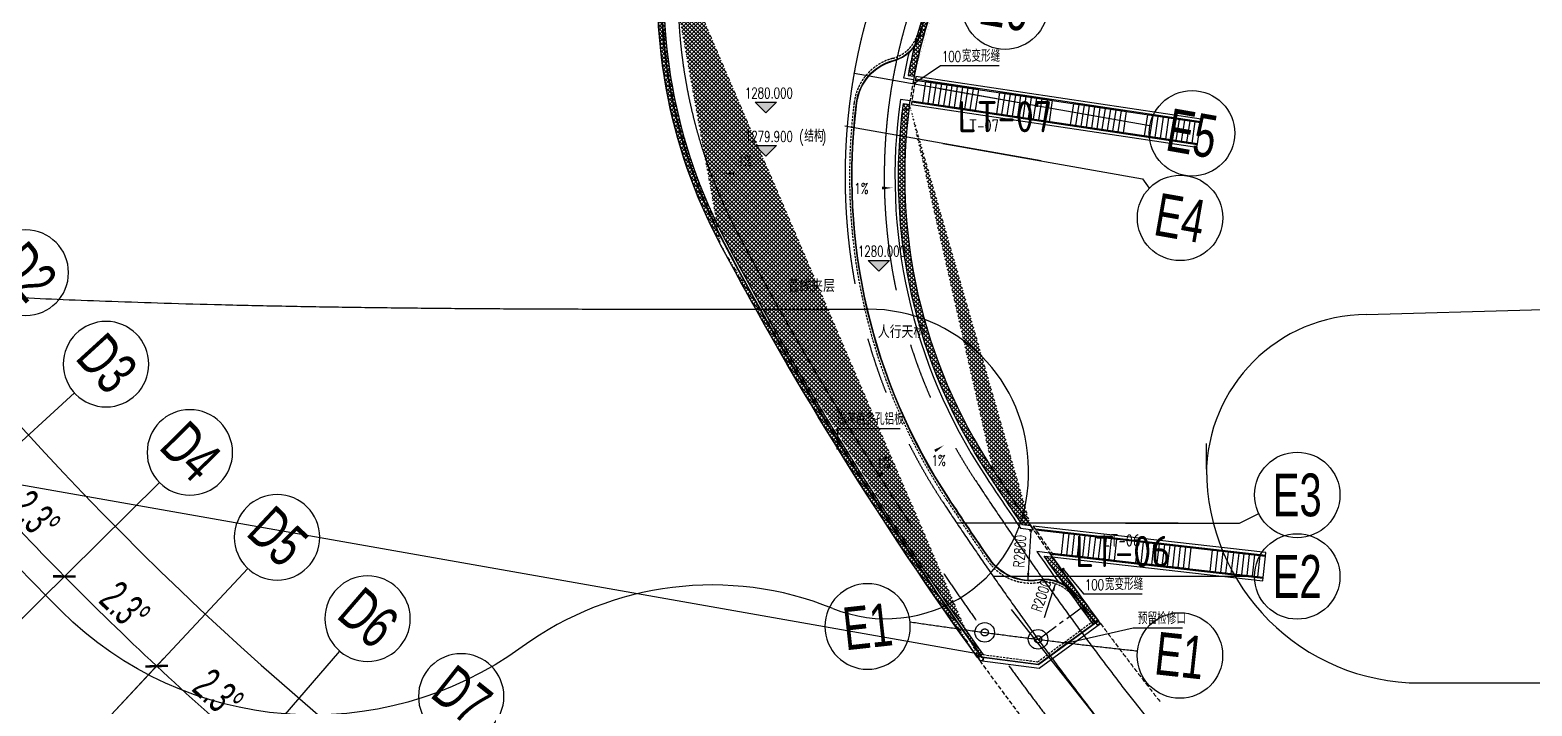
# Model space of a CAD drawing. Extents: x 1962160 to 37842216, y -162679 to 2997677.
# Drawn here: x 37481552 to 37565913, y 2620981 to 2658923 of the extents above; entities that cross this region are included whole.
import ezdxf
from ezdxf.enums import TextEntityAlignment as Align

# ---------------------------------------------------------------- set-up
doc = ezdxf.new("R2010")
doc.units = 0
doc.header["$LTSCALE"] = 1000
for name, pattern in [('__DASH', [0.35, 0.25, -0.1]), ('CENTER', [2, 1.25, -0.25, 0.25, -0.25]), ('CENTER2', [28.575, 19.05, -3.175, 3.175, -3.175]), ('DASH', [0.35, 0.25, -0.1]), ('HIDDEN2', [0.1875, 0.125, -0.0625])]:
    doc.linetypes.add(name, pattern=pattern)
doc.layers.get('0').update_dxf_attribs({"color": 8})
doc.layers.get('Defpoints').update_dxf_attribs({"color": 8})
for name, color, linetype in [('#幕墙线-平面', 8, 'Continuous'), ('#标注', 8, 'Continuous'), ('#轴线', 8, 'CENTER2'), ('A-AL', 8, 'Continuous'), ('A-AL-E', 8, 'Continuous'), ('A-CLNG-ACCS', 8, 'Continuous'), ('A-COLS-PLAN-C', 8, 'DASH'), ('A-COLS-PLAN-S', 8, 'DASH'), ('A-DETL-ALUM', 8, 'Continuous'), ('A-DIMS', 8, 'Continuous'), ('A-DIMS-ELEV', 8, 'Continuous'), ('A-DIMS-LEAD', 8, 'Continuous'), ('A-DIMS-SYMB', 8, 'Continuous'), ('A-FLOR', 8, 'Continuous'), ('A-FLOR-OTLN', 8, 'Continuous'), ('A-FLOR-UNDR', 8, '__DASH'), ('A-GRID', 8, 'CENTER'), ('A-HATH', 8, 'Continuous'), ('A-NOTE', 8, 'Continuous'), ('A-ROOF-DRAN', 8, 'Continuous'), ('A-STRS', 8, 'Continuous'), ('A-STRS-HRAL', 8, 'Continuous'), ('A-TEXT-150', 8, 'Continuous'), ('A-TEXT-500', 8, 'Continuous'), ('DIM', 8, 'Continuous'), ('G-ACCS', 8, 'Continuous'), ('周边建筑', 8, 'Continuous'), ('水-雨水-压力流-标识', 8, 'Continuous')]:
    doc.layers.add(name, color=color, linetype=linetype)
doc.layers.add('A-X-CHEK', color=8, linetype='Continuous', plot=False)
doc.layers.add('A-X-CHEK-STRC', color=8, linetype='HIDDEN2', plot=False)
doc.styles.add('#文字', font='jrs.shx', dxfattribs={"width": 0.7, "bigfont": 'hztxt.shx'})
doc.styles.add('_TCH_DIM', font='SIMPLEX', dxfattribs={"bigfont": 'GBCBIG'})
doc.styles.add('JHZX', font='jrs.shx', dxfattribs={"width": 0.6, "bigfont": 'jhz.shx'})
doc.styles.get("Standard").update_dxf_attribs({"font": 'xd-hzs.shx', "bigfont": 'xd-hztxt.shx'})
doc.dimstyles.new('JZBZ-600', dxfattribs={"dimscale": 600, "dimtxt": 3, "dimasz": 1.5, "dimexe": 1, "dimexo": 1, "dimgap": 0.5, "dimtad": 1, "dimdec": 0, "dimdsep": 46, "dimtxsty": 'JHZX', "dimblk1": 'ARCHTICK', "dimblk2": 'ARCHTICK', "dimsah": 1, "dimcen": 0, "dimclrd": 1, "dimclre": 1, "dimclrt": 2, "dimadec": 1, "dimazin": 2, "dimtfac": 1, "dimtdec": 0, "dimtix": 1, "dimtmove": 0, "dimatfit": 3, "dimfxl": 1, "dimtolj": 1, "dimlwd": -1, "dimlwe": -1, "dimarcsym": 1})
pattern_1 = [(45, (0, 0), (-112.2532015, 112.2532015), []), (135, (0, 0), (-112.2532015, -112.2532015), [])]

# ---------------------------------------------------------------- blocks, each defined once
blk = doc.blocks.new('排水沟区域')
at = {"layer": 'A-HATH'}
h = blk.add_hatch(dxfattribs=at)
h.set_pattern_fill('ANSI37', color=256, scale=100)
h.set_pattern_definition(pattern_1)
edge = h.paths.add_edge_path()
edge.add_line((35551372, 2826749), (35551717, 2826684))
edge.add_arc((35581265, 2822821), 29800, 172.55181, 208.05073)
edge.add_arc((35732973, 2903657), 201700, 208.05073, 215.79776)
edge.add_line((35569376, 2785678), (35569093, 2785473))
edge.add_arc((35732973, 2903657), 202050, 208.05073, 215.79782, ccw=False)
edge.add_arc((35581265, 2822821), 30150, 172.5129, 208.05073, ccw=False)
h = blk.add_hatch(dxfattribs=at)
h.set_pattern_fill('ANSI37', color=256, scale=100)
h.set_pattern_definition(pattern_1)
edge = h.paths.add_edge_path()
edge.add_line((35573294, 2791121), (35572829, 2791174))
edge.add_arc((35732973, 2903657), 195700, 215.0838, 216.46785)
edge.add_line((35575592, 2787339), (35575875, 2787545))
edge.add_arc((35732973, 2903657), 195350, 215.17495, 216.46845, ccw=False)
edge = h.paths.add_edge_path()
edge.add_line((35565272, 2816527), (35564926, 2816580))
edge.add_arc((35594848, 2812488), 30200, 172.21267, 213.4267)
edge.add_arc((35732973, 2903657), 195700, 213.4267, 214.46053)
edge.add_line((35571615, 2792923), (35572076, 2792870))
edge.add_arc((35732973, 2903657), 195350, 213.4267, 214.5497, ccw=False)
edge.add_arc((35594848, 2812488), 29850, 172.22338, 213.4267, ccw=False)
edge = h.paths.add_edge_path()
edge.add_line((35565185, 2818158), (35565531, 2818106))
edge.add_arc((35594848, 2812488), 29850, 157.87244, 169.15157, ccw=False)
edge.add_line((35567196, 2823732), (35566846, 2823799))
edge.add_arc((35594848, 2812488), 30200, 158.00547, 169.17885)
h = blk.add_hatch(dxfattribs=at)
h.set_pattern_fill('ANSI37', color=256, scale=100)
h.set_pattern_definition(pattern_1)
edge = h.paths.add_edge_path()
edge.add_line((35498191, 2792705), (35498459, 2792930))
edge.add_arc((35647973, 2918657), 195350, 220.06077, 249.3814)
edge.add_line((35579181, 2735820), (35579058, 2735493))
edge.add_arc((35647973, 2918657), 195700, 220.06077, 249.3814, ccw=False)
for points in [[(35551372, 2826749), (35551717, 2826684, 0.156144), (35554966, 2808807, 0.033816), (35569376, 2785678), (35569093, 2785473, -0.033816), (35554657, 2808643, -0.156318)], [(35565185, 2818158), (35565531, 2818106, -0.049254), (35567196, 2823732), (35566846, 2823799, 0.048792)], [(35565272, 2816527, 0.181746), (35569935, 2796045, 0.0049), (35572076, 2792870), (35571615, 2792923, -0.004511), (35569643, 2795852, -0.181794), (35564926, 2816580)], [(35498191, 2792705), (35498459, 2792930, 0.128638), (35579181, 2735820), (35579058, 2735493, -0.128638)], [(35572829, 2791174), (35573294, 2791121, 0.005644), (35575875, 2787545), (35575592, 2787339, -0.006039)]]:
    blk.add_lwpolyline(points, format="xyb", close=True, dxfattribs=at)
blk = doc.blocks.new('A$C58e34137')
at = {"layer": 'A-X-CHEK'}
blk.add_blockref('排水沟区域', (-35647973, -2918657), dxfattribs=at)
blk = doc.blocks.new('雨水')
at = {"layer": 'A-DIMS-SYMB'}
for points in [[(35556321, 2812684, 0, 0, 0), (35554811, 2812627, 0, 160, 0), (35555410, 2812650, 0, 0, 0)], [(35563062, 2811814, 0, 0, 0), (35564320, 2811844, 0, 160, 0), (35563720, 2811830, 0, 0, 0)], [(35566239, 2796787, 0, 0, 0), (35567202, 2797394, 0, 160, 0), (35566694, 2797074, 0, 0, 0)], [(35564351, 2796181, 0, 0, 0), (35563245, 2795489, 0, 160, 0), (35563754, 2795807, 0, 0, 0)]]:
    blk.add_lwpolyline(points, format="xyseb", dxfattribs=at)
at = {"layer": 'A-ROOF-DRAN'}
blk.add_lwpolyline([(35498616, 2787606, 0.123311), (35578009, 2732682)], format="xyb", dxfattribs=at)
blk.add_arc((35509848, 2827488), 33200, 76.53464, 213.4267, dxfattribs=at)
at = {"layer": 'A-DIMS-SYMB', "style": '_TCH_DIM', "width": 0.705882}
for p in [(35555621, 2813072), (35562172, 2811512), (35563403, 2796129), (35566508, 2796246)]:
    blk.add_text('1%', height=595, dxfattribs=at).set_placement(p)
blk = doc.blocks.new('_YZHK')
blk.add_circle((0, 0), 0.5)
blk = doc.blocks.new('ASDFASD')
at = {"layer": 'A-COLS-PLAN-C', "ltscale": 0.3, "xscale": 400, "yscale": 400, "zscale": 400}
for p in [(35569494, 2786885), (35572489, 2786497)]:
    blk.add_blockref('_YZHK', p, dxfattribs=at)
blk = doc.blocks.new('1100')
at = {"layer": 'A-DETL-ALUM', "ltscale": 0.3}
blk.add_circle((35572079, 2737405), 550, dxfattribs=at)
blk = doc.blocks.new('降板')
at = {"layer": 'A-HATH'}
h = blk.add_hatch(dxfattribs=at)
h.set_pattern_fill('ANSI31', color=256, scale=200)
h.set_pattern_definition([(45, (1132626, 1246957.3), (-224.506403, 224.506403), [])])
edge = h.paths.add_edge_path()
edge.add_arc((36780599, 4165614), 126350, 198, 204.45317)
edge.add_arc((36673183, 4116768), 8350, 204.45317, 260.94041)
edge.add_line((36671868, 4108523), (36671403, 4106331))
edge.add_line((36671403, 4106331), (36665602, 4109534))
edge.add_line((36665602, 4109534), (36661557, 4118727))
edge.add_line((36661557, 4118727), (36658911, 4126076))
edge.add_line((36658911, 4126076), (36660433, 4126570))
h = blk.add_hatch(dxfattribs=at)
h.set_pattern_fill('ANSI31', color=256, scale=200)
h.set_pattern_definition([(45, (0, 0), (-224.506403, 224.506403), [])])
edge = h.paths.add_edge_path()
edge.add_arc((36628891, 4084778), 29800, 172.84075, 208.05073)
edge.add_arc((36780599, 4165614), 201700, 208.05073, 215.81161)
edge.add_line((36617031, 4047595), (36620089, 4047197))
edge.add_line((36620089, 4047197), (36623129, 4049417))
edge.add_arc((36780599, 4165614), 195700, 213.4267, 216.42393, ccw=False)
edge.add_arc((36642474, 4074446), 30200, 158.29543, 213.4267, ccw=False)
edge.add_line((36614415, 4085614), (36599324, 4088492))
blk.add_lwpolyline([(36660433, 4126570, 0.028165), (36665582, 4113312, 0.251587), (36671868, 4108523), (36671403, 4106331), (36665602, 4109534), (36661557, 4118727), (36658911, 4126076)], format="xyb", close=True, dxfattribs=at)
blk.add_lwpolyline([(36599324, 4088492, 0.154853), (36602592, 4070764, 0.033876), (36617031, 4047595), (36620089, 4047197), (36623129, 4049417, -0.013079), (36617269, 4057809, -0.245306), (36614415, 4085614), (36599324, 4088492)], format="xyb", dxfattribs=at)
blk = doc.blocks.new('总体道路0521')
at = {"layer": 'G-ACCS'}
blk.add_line((35647918.482, 2918522.567), (35647964.057, 2918522.567), dxfattribs=at)
for points in [[(35647839.698, 2918544.213, 0.001389), (35647842.258, 2918544.099, 0.001389), (35647844.992, 2918543.993, 0.001389), (35647847.941, 2918543.895, 0.001389), (35647851.167, 2918543.805, 0.001312), (35647854.557, 2918543.73, 0.001157), (35647857.941, 2918543.671, 0.001003), (35647861.318, 2918543.627, 0.000849), (35647864.689, 2918543.595, 0.000694), (35647868.053, 2918543.574, 0.00054), (35647871.41, 2918543.561, 0.000386), (35647874.76, 2918543.555, 0.000231), (35647878.104, 2918543.552, 0.000077), (35647881.44, 2918543.552), (35647887.482, 2918543.552)], [(35647885.49, 2918526.753, 0.258609), (35647868.049, 2918524.6, -0.368886), (35647842.151, 2918526.619)]]:
    blk.add_lwpolyline(points, format="xyb", dxfattribs=at)
for points in [[(35647915.482, 2918543.244), (35647934.008, 2918543.771), (35647942.707, 2918544.052)], [(35647906.482, 2918534.567), (35647906.482, 2918536.009)], [(35647896.482, 2918534.172), (35647896.482, 2918534.552)]]:
    blk.add_lwpolyline(points, dxfattribs=at)
for centre, radius, start, end in [((35647887.482, 2918534.552), 9, 0, 90), ((35647915.482, 2918534.244), 9, 90, 180), ((35647918.482, 2918534.567), 12, 180, 270), ((35647972.513, 2918657.18), 184.5, 222.04861, 225.0436), ((35647888.482, 2918534.172), 8, 248.03906, 0)]:
    blk.add_arc(centre, radius, start, end, dxfattribs=at)
blk = doc.blocks.new('lt-6')
at = {"layer": 'A-FLOR-UNDR'}
blk.add_arc((35814249, 2665941), 195250, 221.07526, 221.70108, dxfattribs=at)
at = {"layer": 'A-STRS'}
for p, q in [((35671825, 2537452), (35668825, 2537452)), ((35668825, 2536252), (35668825, 2537452)), ((35669125, 2536252), (35669125, 2537452)), ((35669425, 2536252), (35669425, 2537452)), ((35669725, 2536252), (35669725, 2537452)), ((35670025, 2536252), (35670025, 2537452)), ((35670325, 2536252), (35670325, 2537452)), ((35670625, 2536252), (35670625, 2537452)), ((35670925, 2536252), (35670925, 2537452)), ((35671225, 2536252), (35671225, 2537452)), ((35671525, 2536252), (35671525, 2537452)), ((35671825, 2536252), (35671825, 2537452)), ((35676025, 2537452), (35673025, 2537452)), ((35673025, 2536252), (35673025, 2537452)), ((35673325, 2536252), (35673325, 2537452)), ((35673625, 2536252), (35673625, 2537452)), ((35673925, 2536252), (35673925, 2537452)), ((35674225, 2536252), (35674225, 2537452)), ((35674525, 2536252), (35674525, 2537452)), ((35674825, 2536252), (35674825, 2537452)), ((35675125, 2536252), (35675125, 2537452)), ((35675425, 2536252), (35675425, 2537452)), ((35675725, 2536252), (35675725, 2537452)), ((35676025, 2536252), (35676025, 2537452)), ((35680225, 2537452), (35677225, 2537452)), ((35677225, 2536252), (35677225, 2537452)), ((35677525, 2536252), (35677525, 2537452)), ((35677825, 2536252), (35677825, 2537452)), ((35678125, 2536252), (35678125, 2537452)), ((35678425, 2536252), (35678425, 2537452)), ((35678725, 2536252), (35678725, 2537452)), ((35679025, 2536252), (35679025, 2537452)), ((35679325, 2536252), (35679325, 2537452)), ((35679625, 2536252), (35679625, 2537452)), ((35679925, 2536252), (35679925, 2537452)), ((35680225, 2536252), (35680225, 2537452)), ((35671825, 2536252), (35668825, 2536252)), ((35676025, 2536252), (35673025, 2536252)), ((35680225, 2536252), (35677225, 2536252))]:
    blk.add_line(p, q, dxfattribs=at)
at = {"layer": 'A-STRS-HRAL'}
for p, q in [((35680225, 2537652), (35667060, 2537652)), ((35680225, 2537452), (35680225, 2537652)), ((35667235, 2537512), (35680225, 2537512)), ((35667235, 2537452), (35680225, 2537452)), ((35680225, 2536252), (35668292, 2536252)), ((35680225, 2536192), (35668292, 2536192)), ((35668470, 2536052), (35680225, 2536052)), ((35680225, 2536052), (35680225, 2536252))]:
    blk.add_line(p, q, dxfattribs=at)
blk = doc.blocks.new('lt-7')
at = {"layer": 'A-FLOR-UNDR'}
blk.add_arc((35741839, 2536775), 29750, 177.63959, 180.72173, dxfattribs=at)
at = {"layer": 'A-STRS'}
for p, q in [((35715706, 2537800), (35712706, 2537800)), ((35712706, 2536600), (35712706, 2537800)), ((35713006, 2536600), (35713006, 2537800)), ((35713306, 2536600), (35713306, 2537800)), ((35713606, 2536600), (35713606, 2537800)), ((35713906, 2536600), (35713906, 2537800)), ((35714206, 2536600), (35714206, 2537800)), ((35714506, 2536600), (35714506, 2537800)), ((35714806, 2536600), (35714806, 2537800)), ((35715106, 2536600), (35715106, 2537800)), ((35715406, 2536600), (35715406, 2537800)), ((35715706, 2536600), (35715706, 2537800)), ((35719906, 2537800), (35716906, 2537800)), ((35716906, 2536600), (35716906, 2537800)), ((35717206, 2536600), (35717206, 2537800)), ((35717506, 2536600), (35717506, 2537800)), ((35717806, 2536600), (35717806, 2537800)), ((35718106, 2536600), (35718106, 2537800)), ((35718406, 2536600), (35718406, 2537800)), ((35718706, 2536600), (35718706, 2537800)), ((35719006, 2536600), (35719006, 2537800)), ((35719306, 2536600), (35719306, 2537800)), ((35719606, 2536600), (35719606, 2537800)), ((35719906, 2536600), (35719906, 2537800)), ((35724106, 2537800), (35721106, 2537800)), ((35721106, 2536600), (35721106, 2537800)), ((35721406, 2536600), (35721406, 2537800)), ((35721706, 2536600), (35721706, 2537800)), ((35722006, 2536600), (35722006, 2537800)), ((35722306, 2536600), (35722306, 2537800)), ((35722606, 2536600), (35722606, 2537800)), ((35722906, 2536600), (35722906, 2537800)), ((35723206, 2536600), (35723206, 2537800)), ((35723506, 2536600), (35723506, 2537800)), ((35723806, 2536600), (35723806, 2537800)), ((35724106, 2536600), (35724106, 2537800)), ((35728306, 2537800), (35725306, 2537800)), ((35725306, 2536600), (35725306, 2537800)), ((35725606, 2536600), (35725606, 2537800)), ((35725906, 2536600), (35725906, 2537800)), ((35726206, 2536600), (35726206, 2537800)), ((35726506, 2536600), (35726506, 2537800)), ((35726806, 2536600), (35726806, 2537800)), ((35727106, 2536600), (35727106, 2537800)), ((35727406, 2536600), (35727406, 2537800)), ((35727706, 2536600), (35727706, 2537800)), ((35728006, 2536600), (35728006, 2537800)), ((35728306, 2536600), (35728306, 2537800)), ((35715706, 2536600), (35712706, 2536600)), ((35719906, 2536600), (35716906, 2536600)), ((35724106, 2536600), (35721106, 2536600)), ((35728306, 2536600), (35725306, 2536600))]:
    blk.add_line(p, q, dxfattribs=at)
at = {"layer": 'A-STRS-HRAL'}
for points in [[(35712106, 2537800), (35728306, 2537800), (35728306, 2538000), (35712114, 2538000)], [(35712106, 2537860), (35728306, 2537860)], [(35712091, 2536400), (35728306, 2536400), (35728306, 2536600), (35712089, 2536600)], [(35728306, 2536540), (35712089, 2536540)]]:
    blk.add_lwpolyline(points, dxfattribs=at)
blk = doc.blocks.new('A$C06ac024f')
at = {"layer": 'A-DIMS-ELEV'}
for points in [[(-90776, -102600), (-91376, -102000), (-90176, -102000)], [(-90776, -105044), (-91376, -104444), (-90176, -104444)], [(-84425, -111484), (-85025, -110884), (-83825, -110884)]]:
    blk.add_hatch(color=256, dxfattribs=at).paths.add_polyline_path(points)
at = {"layer": 'A-AL'}
for points in [[(-78651, -133159), (-75470, -133574), (-72259, -131230, -0.002452), (-73391, -129682, 0.281878), (-75464, -128819, -0.287974), (-78201, -127643, -0.00518), (-80499, -124237, -0.179281), (-85664, -102041, -0.304659), (-83611, -99689, 0.266051), (-82094, -98183, -0.028982), (-80977, -94887), (-96403, -91945, 0.156219), (-93139, -109921, 0.033957), (-78651, -133159)], [(-78637, -133136), (-75476, -133548), (-72294, -131225, -0.00242), (-73412, -129697, 0.281878), (-75461, -128843, -0.287974), (-78221, -127657, -0.00518), (-80520, -124251, -0.179281), (-85689, -102038, -0.304659), (-83617, -99665, 0.266051), (-82118, -98177, -0.028728), (-81011, -94906), (-96382, -91975, 0.155992), (-93117, -109909, 0.033943), (-78637, -133136)]]:
    blk.add_lwpolyline(points, format="xyb", dxfattribs=at)
at = {"layer": 'A-AL-E'}
blk.add_lwpolyline([(-80699, -94737), (-96573, -91709, 0.15802), (-93316, -110015, 0.034064), (-78763, -133347), (-75416, -133783), (-71978, -131273, -0.0059), (-74678, -127536)], format="xyb", dxfattribs=at)
for points in [[(-72097, -131112), (-72259, -131230, 0.000256), (-72140, -131391), (-71978, -131273, -0.000256)], [(-72135, -131356, -0.000192), (-72224, -131235), (-72103, -131147, 0.000192), (-72014, -131268)], [(-78763, -133347), (-78565, -133372), (-78539, -133174), (-78651, -133159, -0.000141), (-78718, -133067), (-78880, -133184, 0.000247)], [(-78749, -133323), (-78586, -133344), (-78567, -133196), (-78665, -133183, -0.000123), (-78723, -133102), (-78845, -133190, 0.000203)]]:
    blk.add_lwpolyline(points, format="xyb", close=True, dxfattribs=at)
for centre, radius, start, end in [((-53125, -106169), 29850, 157.48065, 169.15157), ((-53125, -106169), 29850, 172.22035, 213.4267), ((0, 0), 195550, 213.4267, 249.38155), ((0, 0), 195350, 213.4267, 249.3814), ((85000, -15000), 195350, 213.4267, 214.5497)]:
    blk.add_arc(centre, radius, start, end, dxfattribs=at)
at = {"layer": 'A-CLNG-ACCS'}
blk.add_lwpolyline([(-74381, -132733), (-73654, -132202), (-73625, -132243), (-74352, -132773)], close=True, dxfattribs=at)
at = {"layer": 'A-DIMS'}
for points in [[(-75896, -126052), (-76038, -128448), (-76062, -128847)], [(-75133, -130943), (-74631, -129424), (-74505, -129044)]]:
    blk.add_lwpolyline(points, dxfattribs=at)
for points in [[(-76038, -128448, 132, 0, 0), (-76062, -128847, 0, 0, 0)], [(-74631, -129424, 132, 0, 0), (-74505, -129044, 0, 0, 0)]]:
    blk.add_lwpolyline(points, format="xyseb", dxfattribs=at)
at = {"layer": 'A-DIMS-ELEV'}
for p, q in [((-90776, -102600), (-91376, -102000)), ((-91376, -102000), (-90176, -102000)), ((-90776, -102600), (-90176, -102000)), ((-90776, -105044), (-91376, -104444)), ((-91376, -104444), (-90176, -104444)), ((-90776, -105044), (-90176, -104444)), ((-84425, -111484), (-85025, -110884)), ((-85025, -110884), (-83825, -110884)), ((-84425, -111484), (-83825, -110884))]:
    blk.add_line(p, q, dxfattribs=at)
at = {"layer": 'A-DIMS-LEAD'}
for p, q in [((-82410, -100929), (-80959, -99950)), ((-80959, -99950), (-77669, -99950)), ((-86740, -121441), (-86740, -120330)), ((-86740, -120330), (-83224, -120330)), ((-74069, -128224), (-72925, -129601)), ((-72925, -129601), (-69634, -129601)), ((-73850, -132361), (-70141, -131519)), ((-70141, -131519), (-67371, -131519))]:
    blk.add_line(p, q, dxfattribs=at)
at = {"layer": 'A-DIMS-LEAD', "const_width": 80}
for points in [[(-82443, -100951, 1), (-82377, -100907, 1)], [(-86740, -121481, 1), (-86740, -121401, 1)], [(-74095, -128193, 1), (-74044, -128255, 1)], [(-73889, -132369, 1), (-73811, -132352, 1)]]:
    blk.add_lwpolyline(points, format="xyb", close=True, dxfattribs=at)
at = {"layer": 'A-FLOR-OTLN'}
blk.add_lwpolyline([(-146740, -133974, 0.059294), (-111200, -164670)], format="xyb", dxfattribs=at)
at = {"layer": 'A-FLOR-UNDR'}
for points in [[(-82672, -101929, -0.01003), (-82478, -100748)], [(-74678, -127536, -0.002728), (-75897, -125787, -0.002728)], [(-78763, -133347, 0.009752), (-74023, -139643, 0.009752)]]:
    blk.add_lwpolyline(points, format="xyb", dxfattribs=at)
blk.add_arc((85000, -15000), 195350, 216.52711, 218.15305, dxfattribs=at)
at = {"layer": 'A-GRID'}
blk.add_lwpolyline([(-75484, -132161), (-72778, -130185)], dxfattribs=at)
at = {"layer": 'A-ROOF-DRAN'}
blk.add_lwpolyline([(-163566, -118019), (-78568, -133019)], dxfattribs=at)
at = {"layer": 'A-STRS-HRAL'}
for points in [[(-82433, -98883, 0.013702), (-82788, -100499), (-82441, -100551, 0.001676), (-82478, -100748), (-83023, -100666, -0.012344), (-82715, -99197)], [(-68915, -183164, -0.128638), (-149781, -125952), (-149934, -126081, 0.128639), (-68985, -183352)], [(-73972, -129133, -0.002585), (-75144, -127483), (-74678, -127536, -0.000342), (-74832, -127317), (-75562, -127234, 0.002662), (-74358, -128937)]]:
    blk.add_lwpolyline(points, format="xyb", dxfattribs=at)
blk.add_lwpolyline([(-83217, -101851, 0.183499), (-78496, -122915, 0.004627), (-76471, -125923), (-75746, -126006, -0.00034), (-75897, -125787), (-76358, -125735, -0.004511), (-78330, -122805, -0.181794), (-83046, -102077), (-82700, -102130), (-82673, -101932)], format="xyb", close=True, dxfattribs=at)
at = {"layer": 'A-X-CHEK-STRC'}
for p, q in [((-75510, -133418), (-72469, -131198)), ((-78568, -133019), (-75510, -133418))]:
    blk.add_line(p, q, dxfattribs=at)
for centre, radius, start, end in [((-66707, -95837), 29800, 172.84075, 208.05073), ((-53125, -106169), 30200, 158.29543, 164.58907), ((-84167, -97612), 2000, 284.99513, 344.58907), ((-82886, -102394), 2950, 104.99513, 172.77038), ((-53125, -106169), 32950, 172.77038, 213.4267), ((85000, -15000), 201700, 208.05073, 215.81161), ((85000, -15000), 198450, 213.4267, 214.6138), ((-75896, -126052), 2950, 214.6138, 278.87397), ((-75133, -130943), 2000, 35.90613, 98.87397), ((85000, -15000), 195700, 215.90613, 216.42393)]:
    blk.add_arc(centre, radius, start, end, dxfattribs=at)
at = {"layer": '周边建筑'}
for centre in [(-82886, -102394), (-75896, -126052)]:
    blk.add_circle(centre, 50, dxfattribs=at)
at = {"xscale": 1000, "yscale": 1000, "zscale": 1000}
blk.add_blockref('总体道路0521', (-35647972511, -2918657177), dxfattribs=at)
at = {"layer": 'A-COLS-PLAN-S'}
blk.add_blockref('ASDFASD', (-35647973, -2918657), dxfattribs=at)
at = {"layer": 'A-HATH'}
blk.add_blockref('降板', (-36780599, -4165614), dxfattribs=at)
at = {"layer": 'A-ROOF-DRAN'}
blk.add_blockref('雨水', (-35647973, -2918657), dxfattribs=at)
at = {"layer": 'A-STRS'}
for name, p, rotation in [('lt-7', (-35777526, 2665368), 351.5040622363519), ('lt-6', (-35800823, 1390484), 353.5)]:
    blk.add_blockref(name, p, dxfattribs=dict(at, rotation=rotation))
at = {"layer": '水-雨水-压力流-标识'}
for p in [(-35650560, -2869175), (-35647565, -2869563)]:
    blk.add_blockref('1100', p, dxfattribs=at)
at = {"layer": 'A-DIMS', "style": '_TCH_DIM', "width": 0.705882}
for s, rotation, p in [('R2800', 86.60651, (-76273, -128134)), ('R2000', 71.71047, (-75310, -130674))]:
    blk.add_text(s, height=595, rotation=rotation, dxfattribs=at).set_placement(p)
at = {"layer": 'A-DIMS-ELEV', "style": '_TCH_DIM', "width": 0.705882}
for s, p in [('1280.000', (-91956, -101790)), ('1279.900', (-91956, -104234)), ('(', (-88896, -104234)), (')', (-87633, -104234)), ('1280.000', (-85605, -110674))]:
    blk.add_text(s, height=595, dxfattribs=at).set_placement(p)
at = {"layer": 'A-DIMS-ELEV', "style": '_TCH_DIM'}
blk.add_text('结构', height=675.2, dxfattribs=at).set_placement((-88616, -104234))
at = {"layer": 'A-NOTE', "style": '_TCH_DIM', "width": 0.705882}
for p in [(-80890, -99740), (-72856, -129391)]:
    blk.add_text('100', height=595, dxfattribs=at).set_placement(p)
at = {"layer": 'A-NOTE', "style": '_TCH_DIM'}
for s, p in [('宽变形缝', (-79770, -99740)), ('浅灰色多孔铝板', (-86808, -120120)), ('宽变形缝', (-71736, -129391)), ('预留检修口', (-69882, -131309))]:
    blk.add_text(s, height=675.2, dxfattribs=at).set_placement(p)
at = {"layer": 'A-NOTE'}
for s, p in [('管线夹层', (-89553, -112663)), ('人行天桥', (-84484, -115250))]:
    blk.add_text(s, height=700, dxfattribs=at).set_placement(p)
at = {"layer": 'A-TEXT-150'}
for s, p in [('LT-07', (-79805, -103664)), ('LT-06', (-71870, -126955))]:
    blk.add_text(s, height=700, dxfattribs=at).set_placement(p)
at = {"layer": 'A-TEXT-500'}
for s, p in [('LT-07', (-80007, -103694)), ('LT-06', (-73410, -128101))]:
    blk.add_text(s, height=1750, dxfattribs=at).set_placement(p)
blk = doc.blocks.new('A$C80b62fe7')
at = {"layer": '#幕墙线-平面'}
for points in [[(-78822, 63164, 0.005574), (-75982, 59854, 0.004935), (-73407, 56977, 0.059294), (-38419, 26758, 0.058599), (2176, 5784, 0.058599)], [(-81572, 60857, 0.005574), (-78681, 57487, 0.004935), (-76058, 54557, 0.059294), (-40428, 23783, 0.058599), (912, 2424, 0.058599)], [(-80806, 61500, 0.005574), (-77929, 58146, 0.004935), (-75320, 55231, 0.059294), (-39869, 24612, 0.058599), (1264, 3360, 0.058599)]]:
    blk.add_lwpolyline(points, format="xyb", dxfattribs=at)
blk.add_arc((71052, 188867), 195350, 213.4267, 249.3814, dxfattribs=at)
blk = doc.blocks.new('DASWQE')
at = {"layer": '#幕墙线-平面', "ltscale": 10}
for points in [[(-149869, -125699, 0.005574), (-147029, -129009, 0.004935), (-144454, -131886, 0.059294), (-109466, -162105, 0.058599), (-68871, -183079, 0.058599)], [(-151853, -127363, 0.005574), (-148976, -130717, 0.004935), (-146367, -133632, 0.059294), (-110916, -164251, 0.058599), (-69783, -185503, 0.058599)], [(-152619, -128006, 0.005574), (-149728, -131376, 0.004935), (-147105, -134306, 0.059294), (-111475, -165080, 0.058599), (-70135, -186439, 0.058599)]]:
    blk.add_lwpolyline(points, format="xyb", dxfattribs=at)
at = {"layer": 'DIM', "ltscale": 10}
blk.add_blockref('A$C80b62fe7', (-71047, -188863), dxfattribs=at)
blk = doc.blocks.new('_ARCHTICK')
at = {"const_width": 0.15}
blk.add_lwpolyline([(-0.5, -0.5), (0.5, 0.5)], dxfattribs=at)
blk = doc.blocks.new('*D17')
at = {"layer": '#标注', "color": 1, "transparency": 16777216}
for p, q in [((36626696, 2798970), (36639772, 2809138)), ((36712456, 2735989), (36718245, 2751509))]:
    blk.add_line(p, q, dxfattribs=at)
blk.add_arc((36780599, 2918657), 179000, 217.87162, 249.54243, dxfattribs=at)
at = {"layer": 'Defpoints', "color": 0, "transparency": 16777216}
for p in [(36780599, 2918657), (36626222, 2798601), (36661822, 2784742), (36712246, 2735427)]:
    blk.add_point(p, dxfattribs=at)
at = {"layer": '#标注', "color": 1, "transparency": 16777216, "xscale": 900, "yscale": 900, "zscale": 900}
for p, rotation in [((36639298, 2808770), 127.8716196905407), ((36718036, 2750946), 339.5424261213195)]:
    blk.add_blockref('_ARCHTICK', p, dxfattribs=dict(at, rotation=rotation))
at = {"layer": '#标注', "color": 2, "transparency": 16777216, "insert": (36675356, 2775350), "char_height": 1800, "attachment_point": 5, "rotation": 323.70702, "style": 'JHZX'}
blk.add_mtext('\\A1;31.7°', dxfattribs=at)
blk = doc.blocks.new('*D33')
at = {"layer": '#标注', "color": 1, "transparency": 16777216}
for p, q in [((36620746, 2794343), (36607722, 2784214)), ((36709822, 2728927), (36704055, 2713469))]:
    blk.add_line(p, q, dxfattribs=at)
blk.add_arc((36780599, 2918657), 218400, 217.87162, 249.54243, dxfattribs=at)
at = {"layer": 'Defpoints', "color": 0, "transparency": 16777216}
for p in [(36780599, 2918657), (36621220, 2794711), (36635678, 2755266), (36710031, 2729490)]:
    blk.add_point(p, dxfattribs=at)
at = {"layer": '#标注', "color": 1, "transparency": 16777216, "xscale": 900, "yscale": 900, "zscale": 900}
for p, rotation in [((36608196, 2784583), 127.8716196904767), ((36704265, 2714031), 339.5424261213204)]:
    blk.add_blockref('_ARCHTICK', p, dxfattribs=dict(at, rotation=rotation))
at = {"layer": '#标注', "color": 2, "transparency": 16777216, "insert": (36652035, 2743594), "char_height": 1800, "attachment_point": 5, "rotation": 323.70702, "style": 'JHZX'}
blk.add_mtext('\\A1;31.7°', dxfattribs=at)
blk = doc.blocks.new('*D44')
at = {"layer": '#标注', "color": 1, "transparency": 16777216}
for p, q in [((36638433, 2788868), (36645892, 2795678)), ((36643671, 2783354), (36650855, 2790453))]:
    blk.add_line(p, q, dxfattribs=at)
blk.add_arc((36780599, 2918657), 183000, 222.39426, 224.65822, dxfattribs=at)
at = {"layer": 'Defpoints', "color": 0, "transparency": 16777216}
for p in [(36780599, 2918657), (36647086, 2793504), (36637990, 2788464), (36643244, 2782932)]:
    blk.add_point(p, dxfattribs=at)
at = {"layer": '#标注', "color": 1, "transparency": 16777216, "xscale": 900, "yscale": 900, "zscale": 900}
for p, rotation in [((36645449, 2795273), 132.3942587803452), ((36650428, 2790031), 314.6582207036071)]:
    blk.add_blockref('_ARCHTICK', p, dxfattribs=dict(at, rotation=rotation))
at = {"layer": '#标注', "color": 2, "transparency": 16777216, "insert": (36648783, 2793454), "char_height": 1800, "attachment_point": 5, "rotation": 313.52624, "style": 'JHZX'}
blk.add_mtext('\\A1;2.3°', dxfattribs=at)
blk = doc.blocks.new('*D45')
at = {"layer": '#标注', "color": 1, "transparency": 16777216}
for p, q in [((36643671, 2783354), (36650855, 2790453)), ((36649118, 2778054), (36656017, 2785431))]:
    blk.add_line(p, q, dxfattribs=at)
blk.add_arc((36780599, 2918657), 183000, 224.65822, 226.92042, dxfattribs=at)
at = {"layer": 'Defpoints', "color": 0, "transparency": 16777216}
for p in [(36780599, 2918657), (36652132, 2788329), (36643244, 2782932), (36648709, 2777616)]:
    blk.add_point(p, dxfattribs=at)
at = {"layer": '#标注', "color": 1, "transparency": 16777216, "xscale": 900, "yscale": 900, "zscale": 900}
for p, rotation in [((36650428, 2790031), 134.658220703612), ((36655607, 2784993), 316.9204202178263)]:
    blk.add_blockref('_ARCHTICK', p, dxfattribs=dict(at, rotation=rotation))
at = {"layer": '#标注', "color": 2, "transparency": 16777216, "insert": (36653830, 2788346), "char_height": 1800, "attachment_point": 5, "rotation": 315.78932, "style": 'JHZX'}
blk.add_mtext('\\A1;2.3°', dxfattribs=at)
blk = doc.blocks.new('*D46')
at = {"layer": '#标注', "color": 1, "transparency": 16777216}
for p, q in [((36649118, 2778054), (36656017, 2785431)), ((36654771, 2772974), (36661373, 2780617))]:
    blk.add_line(p, q, dxfattribs=at)
blk.add_arc((36780599, 2918657), 183000, 226.92042, 229.18262, dxfattribs=at)
at = {"layer": 'Defpoints', "color": 0, "transparency": 16777216}
for p in [(36780599, 2918657), (36657377, 2783360), (36648709, 2777616), (36654379, 2772520)]:
    blk.add_point(p, dxfattribs=at)
at = {"layer": '#标注', "color": 1, "transparency": 16777216, "xscale": 900, "yscale": 900, "zscale": 900}
for p, rotation in [((36655607, 2784993), 136.9204202178177), ((36660981, 2780163), 319.1826197315786)]:
    blk.add_blockref('_ARCHTICK', p, dxfattribs=dict(at, rotation=rotation))
at = {"layer": '#标注', "color": 2, "transparency": 16777216, "insert": (36659072, 2783444), "char_height": 1800, "attachment_point": 5, "rotation": 318.05152, "style": 'JHZX'}
blk.add_mtext('\\A1;2.3°', dxfattribs=at)
blk = doc.blocks.new('*U247')
blk.add_line((0, -20), (0, 0))
blk.add_circle((0, -24), 4)
at = {"style": 'JHZX', "width": 0.75}
blk.add_attdef('AXES', text='', height=4, dxfattribs=at).set_placement((0, -24), align=Align.MIDDLE_CENTER)
blk = doc.blocks.new('*U248')
blk.add_line((20, 0), (20, 0))
blk.add_circle((24, 0), 4)
at = {"style": 'JHZX', "width": 0.75}
blk.add_attdef('AXES', text='', height=4, dxfattribs=at).set_placement((24, 0), align=Align.MIDDLE_CENTER)
blk = doc.blocks.new('*U246')
blk.add_line((20, 0), (0, 0))
blk.add_circle((24, 0), 4)
at = {"style": 'JHZX', "width": 0.75}
blk.add_attdef('AXES', text='', height=4, dxfattribs=at).set_placement((24, 0), align=Align.MIDDLE_CENTER)
blk = doc.blocks.new('*U251')
blk.add_line((20, 0), (20, 0))
blk.add_circle((24, 0), 4)
at = {"style": 'JHZX', "width": 0.75}
blk.add_attdef('AXES', text='', height=4, dxfattribs=at).set_placement((24, 0), align=Align.MIDDLE_CENTER)
blk = doc.blocks.new('*U237')
blk.add_line((0, -20), (0, -19.99))
blk.add_circle((0, -24), 4)
at = {"style": 'JHZX', "width": 0.75}
blk.add_attdef('AXES', text='', height=4, dxfattribs=at).set_placement((0, -24), align=Align.MIDDLE_CENTER)
blk = doc.blocks.new('*U250')
blk.add_line((20, 0), (20, 0))
blk.add_circle((24, 0), 4)
at = {"style": 'JHZX', "width": 0.75}
blk.add_attdef('AXES', text='', height=4, dxfattribs=at).set_placement((24, 0), align=Align.MIDDLE_CENTER)
blk = doc.blocks.new('DOTE-11')
at = {"layer": '#轴线'}
for p, q in [((36706081, 2816260), (36694778, 2818253)), ((36705290, 2813353), (36694257, 2815299)), ((36712984, 2793027), (36700545, 2793027)), ((36712984, 2790027), (36702596, 2790027))]:
    blk.add_line(p, q, dxfattribs=at)
for points in [[(36619930, 2865401, 0.466577), (36603298, 2824183, 0.186907), (36713200, 2729400)], [(36649692, 2857636, 0.680187), (36616601, 2810411, 0.162818), (36714738, 2733523)], [(36617041, 2848829, 0.331816), (36614765, 2809199, 0.162774), (36713969, 2731462)], [(36685252, 2827379, 0.163286), (36688298, 2809183, 0.042878), (36707010, 2780326)], [(36696778, 2825139, 0.248514), (36699765, 2794199, 0.019397), (36708747, 2781676)], [(36699007, 2824763, 0.252815), (36701601, 2795411, 0.019397), (36710484, 2783027)]]:
    blk.add_lwpolyline(points, format="xyb", dxfattribs=at)
at = {"layer": '#轴线', "flags": 128}
blk.add_lwpolyline([(36697924, 2787479, 0.010138), (36710693, 2785849)], format="xyb", dxfattribs=at)
blk = doc.blocks.new('ZW-5001')
at = {"layer": '#标注'}
for points in [[(36699773.9, 2814326.2), (36710983.9, 2812349.5), (36711357.8, 2811815.6)], [(36710023.7, 2793027), (36716436.8, 2793027), (36717513.5, 2793552.1)], [(36710483.8, 2783027), (36712790, 2780106.7), (36713678.7, 2779998.8)]]:
    blk.add_lwpolyline(points, dxfattribs=at)
ref = blk.add_blockref('*U250', (36689076.2, 2824518.3), dxfattribs=dict(at, xscale=600, yscale=600, rotation=349.9999999999773))
ref.add_attrib('AXES', 'E6', dxfattribs={"layer": '0', "height": 2400, "rotation": 350, "style": '#文字', "width": 0.7}).set_placement((36703257.4, 2822017.7), align=Align.MIDDLE_CENTER)
ref = blk.add_blockref('*U246', (36699580.8, 2817406.5), dxfattribs=dict(at, xscale=600, yscale=600, rotation=349.9999999999773))
ref.add_attrib('AXES', 'E5', dxfattribs={"layer": '0', "height": 2400, "rotation": 350, "style": '#文字', "width": 0.7}).set_placement((36713762.1, 2814906), align=Align.MIDDLE_CENTER)
ref = blk.add_blockref('*U250', (36698909.2, 2812655.5), dxfattribs=dict(at, xscale=600, yscale=600, rotation=349.9999999999773))
ref.add_attrib('AXES', 'E4', dxfattribs={"layer": '0', "height": 2400, "rotation": 350, "style": '#文字', "width": 0.7}).set_placement((36713090.5, 2810154.9), align=Align.MIDDLE_CENTER)
ref = blk.add_blockref('*U247', (36637247, 2797799.4), dxfattribs=dict(at, xscale=-599.9999999999999, yscale=599.9999999999997, rotation=130.1332760388092))
ref.add_attrib('AXES', 'D2', dxfattribs={"layer": '0', "height": 2400, "rotation": 310.133276, "style": '#文字', "width": 0.7}).set_placement((36648317.6, 2807132.8), align=Align.MIDDLE_CENTER)
ref = blk.add_blockref('*U247', (36642129.3, 2792235.2), dxfattribs=dict(at, xscale=-599.9999999999999, yscale=599.9999999999998, rotation=132.3954763353514))
ref.add_attrib('AXES', 'D3', dxfattribs={"layer": '0', "height": 2400, "rotation": 312.395476, "style": '#文字', "width": 0.7}).set_placement((36652822.9, 2801998.2), align=Align.MIDDLE_CENTER)
ref = blk.add_blockref('*U247', (36647227.4, 2786868), dxfattribs=dict(at, xscale=-599.9999999999999, yscale=599.9999999999998, rotation=134.6576766318936))
ref.add_attrib('AXES', 'D4', dxfattribs={"layer": '0', "height": 2400, "rotation": 314.657677, "style": '#文字', "width": 0.7}).set_placement((36657527.3, 2797045.5), align=Align.MIDDLE_CENTER)
ref = blk.add_blockref('*U248', (36705270.7, 2794604.1), dxfattribs=dict(at, xscale=600, yscale=600, zscale=600, rotation=359.9998728445456))
ref.add_attrib('AXES', 'E3', dxfattribs={"layer": '0', "height": 2400, "rotation": 359.999873, "style": '#文字', "width": 0.7}).set_placement((36719670.7, 2794604.1), align=Align.MIDDLE_CENTER)
ref = blk.add_blockref('*U247', (36652533.4, 2781706.2), dxfattribs=dict(at, xscale=-599.999999999999, yscale=599.999999999999, rotation=136.919876928436))
ref.add_attrib('AXES', 'D5', dxfattribs={"layer": '0', "height": 2400, "rotation": 316.919877, "style": '#文字', "width": 0.7}).set_placement((36662423.5, 2792282.4), align=Align.MIDDLE_CENTER)
ref = blk.add_blockref('*U246', (36705270.7, 2790027), dxfattribs=dict(at, xscale=600, yscale=600, rotation=359.9998728445456))
ref.add_attrib('AXES', 'E2', dxfattribs={"layer": '0', "height": 2400, "rotation": 359.999873, "style": '#文字', "width": 0.7}).set_placement((36719670.7, 2790027), align=Align.MIDDLE_CENTER)
ref = blk.add_blockref('*U247', (36658039, 2776757.8), dxfattribs=dict(at, xscale=-600.000000000001, yscale=600.000000000001, rotation=139.1820772249786))
ref.add_attrib('AXES', 'D6', dxfattribs={"layer": '0', "height": 2400, "rotation": 319.182077, "style": '#文字', "width": 0.7}).set_placement((36667504, 2787716.2), align=Align.MIDDLE_CENTER)
ref = blk.add_blockref('*U251', (36709852.7, 2788781.8), dxfattribs=dict(at, xscale=-600, yscale=600, zscale=600, rotation=6.232669098152943))
ref.add_attrib('AXES', 'E1', dxfattribs={"layer": '0', "height": 2400, "rotation": 6.232669, "style": '#文字', "width": 0.7}).set_placement((36695537.9, 2787218.5), align=Align.MIDDLE_CENTER)
ref = blk.add_blockref('*U247', (36703616, 2788173.5), dxfattribs=dict(at, xscale=599.9999999999998, yscale=599.9999999999998, rotation=38.29963733037319))
ref.add_attrib('AXES', 'DB', dxfattribs={"layer": '0', "height": 2400, "rotation": 38.299637, "style": '#文字', "width": 0.7}).set_placement((36712540.8, 2776872.6), align=Align.MIDDLE_CENTER)
ref = blk.add_blockref('*U251', (36698764.1, 2787152.2), dxfattribs=dict(at, xscale=600, yscale=600, zscale=600, rotation=353.767330901847))
ref.add_attrib('AXES', 'E1', dxfattribs={"layer": '0', "height": 2400, "rotation": 353.767331, "style": '#文字', "width": 0.7}).set_placement((36713079, 2785588.9), align=Align.MIDDLE_CENTER)
ref = blk.add_blockref('*U247', (36663735.7, 2772030.7), dxfattribs=dict(at, xscale=-599.9999999999999, yscale=599.9999999999998, rotation=141.4442775215207))
ref.add_attrib('AXES', 'D7', dxfattribs={"layer": '0', "height": 2400, "rotation": 321.444278, "style": '#文字', "width": 0.7}).set_placement((36672760.7, 2783354.1), align=Align.MIDDLE_CENTER)
ref = blk.add_blockref('*U237', (36707119.9, 2790896.3), dxfattribs=dict(at, xscale=599.9999999999998, yscale=599.9999999999998, zscale=599.9999999999998, rotation=38.29963733037319))
ref.add_attrib('AXES', 'DC', dxfattribs={"layer": '0', "height": 2400, "rotation": 38.299637, "style": '#文字', "width": 0.7}).set_placement((36716044.6, 2779595.5), align=Align.MIDDLE_CENTER)
for base, p1, p2, picture, middle in [((36635678.4, 2755265.8), (36621220.1, 2794711.2), (36710031.3, 2729489.6), '*D33', (36652034.7, 2743593.8)), ((36661822.5, 2784742.1), (36626222.1, 2798601.2), (36712246, 2735426.6), '*D17', (36675356.1, 2775350.2)), ((36647085.6, 2793504), (36637989.7, 2788463.7), (36643244.1, 2782931.8), '*D44', (36648782.8, 2793453.9)), ((36652132.5, 2788328.9), (36643244.1, 2782931.8), (36648708.6, 2777615.8), '*D45', (36653829.6, 2788346.5)), ((36657377, 2783359.5), (36648708.6, 2777615.8), (36654378.7, 2772519.7), '*D46', (36659072.1, 2783444.1))]:
    dim = blk.add_angular_dim_3p(base=base, center=(36780598.5, 2918657.2), p1=p1, p2=p2, dimstyle='JZBZ-600', dxfattribs=at)
    dim.commit()
    dim.dimension.update_dxf_attribs({"geometry": picture, "text_midpoint": middle})
blk = doc.blocks.new('FDGFH')
at = {"layer": 'A-FLOR'}
blk.add_blockref('ZW-5001', (-36780599, -2918657), dxfattribs=at)
at = {"layer": 'A-GRID'}
blk.add_blockref('DOTE-11', (-36780599, -2918657), dxfattribs=at)

msp = doc.modelspace()

# ---------------------------------------------------------------- linework, layer by layer
at = {"layer": '#标注', "ltscale": 10}
for centre, radius, start, end in [((37613652.6, 2756886), 205203.1, 208.744972, 248.924642), ((37615333.7, 2758990.9), 195278.2, 213.515115, 249.258801)]:
    msp.add_arc(centre, radius, start, end, dxfattribs=at)

# ---------------------------------------------------------------- block references
at = {"layer": 'A-STRS-HRAL'}
msp.add_blockref('DASWQE', (37613652.6, 2756886), dxfattribs=at)
at = {"layer": 'DIM', "ltscale": 10}
for name in ['A$C06ac024f', 'A$C58e34137']:
    msp.add_blockref(name, (37613657.1, 2756879.8), dxfattribs=at)
at = {"layer": 'DIM'}
msp.add_blockref('FDGFH', (37613657.1, 2756879.8), dxfattribs=at)

doc.saveas('drawing.dxf')
